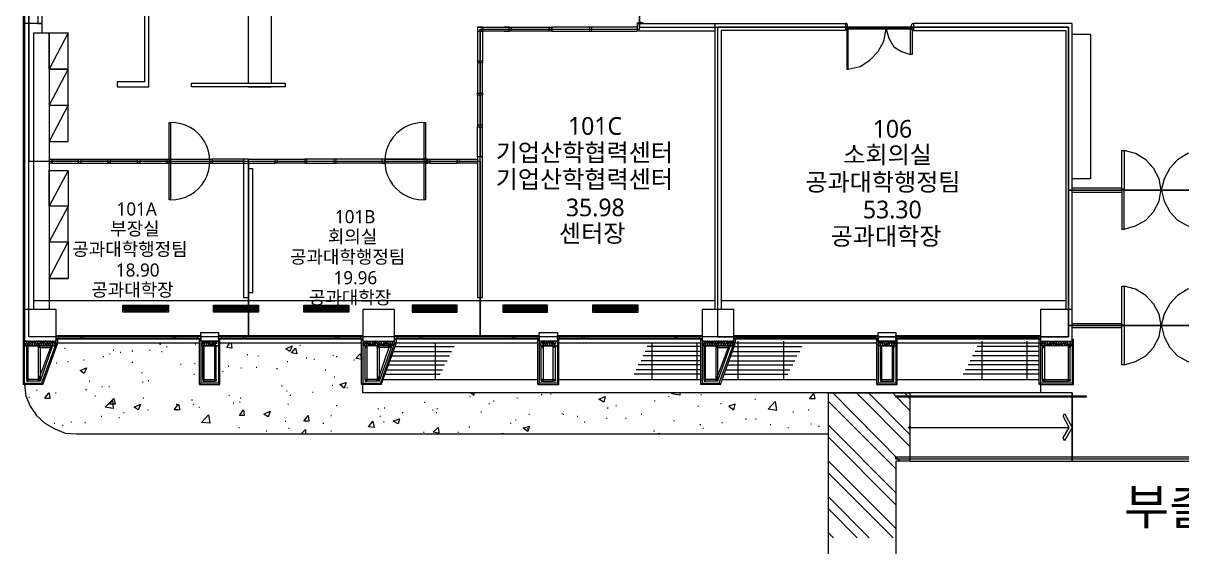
# Model space of a CAD drawing. Header units: millimetres. Extents: x -4011 to 126995, y -1911 to 106700.
# Drawn here: x 48824 to 74475, y 15824 to 27412 of the extents above; entities that cross this region are included whole.
import ezdxf

# ---------------------------------------------------------------- set-up
doc = ezdxf.new("R2010")
doc.units = ezdxf.units.MM
doc.layers.add('PDF_문자', color=7, linetype='Continuous')
doc.layers.add('PDF_형상', color=7, linetype='Continuous')
doc.styles.add('PDF 맑은 고딕', font='malgun.ttf')

msp = doc.modelspace()

# ---------------------------------------------------------------- linework, layer by layer
at = {"layer": 'PDF_형상', "lineweight": 5}
for points in [[(71705, 42218), (71705, 30979), (67057, 30979), (67057, 29720), (64446, 29720), (64446, 29674), (62472, 29674), (62472, 27326), (71969, 27326), (71969, 23720), (78933, 23720), (78933, 27326), (94539, 27326), (94539, 29720), (86456, 29720), (84202, 29720), (84202, 30979), (82959, 30979), (82959, 30886), (76694, 30886), (76694, 38969), (79321, 38969), (79321, 42668)], [(78933, 20720), (71969, 20720), (71969, 20472), (48948, 20472), (48948, 38969), (64446, 38969), (64446, 31181), (62845, 31181), (62845, 29674), (64446, 29674), (64446, 29720), (67057, 29720), (67057, 30979), (67057, 32518), (64446, 32518), (64446, 38969), (68207, 38969), (68207, 34539), (71705, 34539), (71705, 42218)], [(66311, 39389), (48824, 39389), (48824, 19415), (48855, 19446), (48855, 39358), (48824, 39389)], [(53813, 26083), (53813, 34430), (54622, 34430), (54622, 34352), (53813, 34352)], [(48855, 29627), (48855, 21078)], [(54311, 27684), (54311, 26083)], [(49244, 27202), (49244, 27404), (48855, 27404)], [(49057, 21078), (49057, 27202), (49399, 27202), (49399, 21078)], [(49399, 26394), (49399, 27202), (49819, 27202), (49399, 26394), (49819, 26394), (49399, 25601), (49399, 24793)], [(49819, 26394), (49819, 27202)], [(60528, 27233), (60466, 27233), (60466, 27326), (60466, 27233), (59580, 27233), (59580, 27326), (59580, 27233), (58881, 27233), (58881, 26580), (58881, 26534)], [(58881, 27326), (60466, 27326)], [(58943, 27233), (58943, 26580)], [(58990, 27326), (58990, 27233), (58990, 26580)], [(58990, 27280), (59580, 27280), (60466, 27280)], [(59471, 27233), (59580, 27233), (59580, 27326), (59580, 27233), (59580, 27326), (59471, 27326)], [(60466, 27233), (60466, 27326), (60466, 27233), (60466, 27326), (60528, 27326), (60528, 27233), (60528, 27326), (60528, 27233), (61368, 27233), (61415, 27233), (62409, 27233)], [(62409, 27326), (61415, 27326), (61368, 27326), (60528, 27326)], [(60528, 27280), (61368, 27280)], [(61368, 27233), (61368, 27326)], [(61415, 27233), (61415, 27326)], [(62425, 27420), (62425, 27404), (62440, 27404), (62425, 27404), (62425, 27420), (62472, 27435), (62503, 27435), (62503, 27420), (62549, 27420), (62549, 27404), (62518, 27404), (62534, 27404)], [(64135, 27233), (62425, 27233), (62425, 27404), (64135, 27404), (64135, 21078)], [(64119, 27404), (67026, 27404), (67026, 27249), (64275, 27249), (64275, 21078)], [(67026, 27295), (67026, 27280), (67057, 27280), (67057, 27311), (67073, 27311), (67073, 27358), (67057, 27404), (67026, 27404), (67026, 27389)], [(67057, 27311), (68487, 27311)], [(67088, 26394), (67352, 26456), (67570, 26596), (67756, 26782), (67881, 27016), (67927, 27280), (67990, 27078), (68098, 26891), (68269, 26782), (68472, 26720)], [(68472, 27280), (67088, 27280)], [(68534, 27295), (68534, 27280), (68503, 27280), (68503, 27311), (68487, 27311), (68487, 27358), (68503, 27404), (68534, 27404), (68534, 27389)], [(72047, 21078), (72047, 27404), (68534, 27404), (68534, 27249), (71907, 27249), (71907, 21078)], [(72047, 27171), (72451, 27171), (72451, 23969), (72047, 23969)], [(58881, 26580), (58990, 26580), (58990, 26534), (58881, 26534), (58881, 25865), (58990, 25865), (58990, 26534)], [(58943, 26534), (58943, 25865)], [(53813, 26005), (54311, 26005)], [(58990, 25865), (58990, 25819), (58881, 25819), (58881, 25166), (58990, 25166), (58990, 25819)], [(58881, 25819), (58881, 25865)], [(58943, 25819), (58943, 25166)], [(49399, 25601), (49819, 25601)], [(50052, 24311), (50098, 24311), (52057, 24311), (52057, 24404), (52057, 25212), (52088, 25212), (52088, 23503), (52057, 23503), (52057, 24311), (52010, 24311), (52010, 24404), (52057, 24404), (52057, 24311), (52959, 24311), (52959, 24404), (53005, 24404)], [(57731, 24311), (57731, 23503), (57699, 23503), (57699, 25212), (57731, 25212), (57731, 24404), (57777, 24404), (57824, 24404), (57824, 24311), (58430, 24311)], [(58990, 24451), (58881, 24451), (58881, 25119), (58990, 25119), (58990, 25166)], [(58881, 25166), (58881, 25119)], [(58881, 24451), (58881, 24404), (58881, 21342), (58990, 21342), (58990, 24404), (58990, 24451), (58990, 25119)], [(58943, 25119), (58943, 24451)], [(49461, 24404), (49461, 24311), (49399, 24311)], [(49399, 24404), (49461, 24404), (50052, 24404)], [(49461, 24311), (50052, 24311), (50052, 24404), (50098, 24404), (52057, 24404), (52959, 24404), (52959, 24311), (53005, 24311), (53705, 24311), (53813, 24311), (54404, 24311), (54404, 24404)], [(50098, 24404), (50098, 24311)], [(53705, 24404), (53005, 24404), (53005, 24311)], [(53813, 24404), (53705, 24404), (53705, 24311), (53705, 21342), (53813, 21342), (53813, 24311), (53813, 24404), (54404, 24404), (54451, 24404), (55057, 24404), (55057, 24311), (54451, 24311), (54451, 24404)], [(55057, 24311), (55104, 24311), (55104, 24404), (55057, 24404)], [(55104, 24311), (55710, 24311), (55710, 24404)], [(55710, 24311), (55756, 24311), (55756, 24404), (55710, 24404), (55104, 24404)], [(57824, 24311), (57777, 24311), (57777, 24404), (55756, 24404)], [(57777, 24404), (57777, 24311), (55756, 24311)], [(57731, 24404), (57731, 24311), (56829, 24311), (56829, 24404), (57731, 24404), (57731, 24311), (57777, 24311)], [(57824, 24404), (58430, 24404)], [(58477, 24404), (58477, 24311), (58430, 24311), (58430, 24404), (58477, 24404), (58881, 24404)], [(74860, 24591), (74611, 24528), (74378, 24389), (74207, 24202), (74083, 23969), (74021, 23720), (73974, 23969), (73850, 24202), (73679, 24389), (73446, 24528), (73197, 24591)], [(49819, 24155), (49399, 23363), (49399, 22570), (49819, 22570), (49819, 21762), (49399, 21762), (49819, 21762)], [(49399, 22570), (49819, 22570), (49819, 23363), (49399, 23363), (49399, 24155), (49819, 24155), (49819, 23363), (49399, 23363)], [(50052, 24358), (49461, 24358)], [(50705, 24358), (50098, 24358)], [(51358, 24358), (50751, 24358)], [(52010, 24358), (51404, 24358)], [(53705, 24358), (53005, 24358)], [(53813, 24358), (54404, 24358)], [(53813, 21451), (53907, 21451), (53907, 24187), (53813, 24187)], [(54451, 24311), (54404, 24311)], [(54451, 24358), (55057, 24358)], [(55104, 24358), (55710, 24358)], [(55756, 24358), (56767, 24358)], [(57824, 24358), (58430, 24358)], [(58477, 24358), (58881, 24358)], [(58881, 24311), (58477, 24311)], [(72047, 23767), (73150, 23767)], [(72047, 23674), (73150, 23674)], [(73197, 22850), (73446, 22927), (73679, 23052), (73850, 23238), (73974, 23472), (74021, 23736), (74083, 23472), (74207, 23238), (74378, 23052), (74611, 22927), (74860, 22850)], [(49819, 23363), (49399, 22570), (49399, 21762), (49819, 22570)], [(74860, 21591), (74611, 21528), (74378, 21389), (74207, 21202), (74083, 20969), (74021, 20720), (73974, 20969), (73850, 21202), (73679, 21389), (73446, 21528), (73197, 21591)], [(64119, 21264), (49057, 21264)], [(51062, 21140), (52010, 21140)], [(51062, 21124), (52010, 21124)], [(51062, 21109), (52010, 21109)], [(51062, 21093), (52010, 21093)], [(51062, 21078), (52010, 21078)], [(51062, 21062), (52010, 21062)], [(51062, 21047), (52010, 21047)], [(51109, 21155), (51109, 21047)], [(51171, 21155), (51171, 21047)], [(51233, 21155), (51233, 21047)], [(51295, 21155), (51295, 21047)], [(51358, 21155), (51358, 21047)], [(51420, 21155), (51420, 21047)], [(51482, 21155), (51482, 21047)], [(51544, 21155), (51544, 21047)], [(51622, 21155), (51622, 21047)], [(51684, 21155), (51684, 21047)], [(51746, 21155), (51746, 21047)], [(51808, 21155), (51808, 21047)], [(51870, 21155), (51870, 21047)], [(51933, 21155), (51933, 21047)], [(51995, 21155), (51995, 21047)], [(53052, 21140), (54016, 21140)], [(53052, 21124), (54016, 21124)], [(53052, 21109), (54016, 21109)], [(53052, 21093), (54016, 21093)], [(53052, 21078), (54016, 21078)], [(53052, 21062), (54016, 21062)], [(53052, 21047), (54016, 21047)], [(53098, 21155), (53098, 21047)], [(53176, 21155), (53176, 21047)], [(53238, 21155), (53238, 21047)], [(53301, 21155), (53301, 21047)], [(53363, 21155), (53363, 21047)], [(53425, 21155), (53425, 21047)], [(53487, 21155), (53487, 21047)], [(53549, 21155), (53549, 21047)], [(53611, 21155), (53611, 21047)], [(53674, 21155), (53674, 21047)], [(53736, 21155), (53736, 21047)], [(53798, 21155), (53798, 21047)], [(53876, 21155), (53876, 21047)], [(53938, 21155), (53938, 21047)], [(54000, 21155), (54000, 21047)], [(55057, 21140), (56021, 21140)], [(55057, 21124), (56021, 21124)], [(55057, 21109), (56021, 21109)], [(55057, 21093), (56021, 21093)], [(55057, 21078), (56021, 21078)], [(55057, 21062), (56021, 21062)], [(55057, 21047), (56021, 21047)], [(55104, 21155), (55104, 21047)], [(55166, 21155), (55166, 21047)], [(55228, 21155), (55228, 21047)], [(55290, 21155), (55290, 21047)], [(55368, 21155), (55368, 21047)], [(55430, 21155), (55430, 21047)], [(55492, 21155), (55492, 21047)], [(55554, 21155), (55554, 21047)], [(55617, 21155), (55617, 21047)], [(55679, 21155), (55679, 21047)], [(55741, 21155), (55741, 21047)], [(55803, 21155), (55803, 21047)], [(55865, 21155), (55865, 21047)], [(55927, 21155), (55927, 21047)], [(55990, 21155), (55990, 21047)], [(57451, 21047), (58415, 21047), (58415, 21155), (57451, 21155), (57451, 21047), (58415, 21047)], [(58415, 21140), (57451, 21140)], [(58415, 21124), (57451, 21124)], [(58415, 21109), (57451, 21109)], [(58415, 21093), (57451, 21093)], [(58415, 21078), (57451, 21078)], [(58415, 21062), (57451, 21062)], [(57482, 21155), (57482, 21047)], [(57544, 21155), (57544, 21047)], [(57606, 21155), (57606, 21047)], [(57668, 21155), (57668, 21047)], [(57731, 21155), (57731, 21047)], [(57793, 21155), (57793, 21047)], [(57855, 21155), (57855, 21047)], [(57917, 21155), (57917, 21047)], [(57979, 21155), (57979, 21047)], [(58041, 21155), (58041, 21047)], [(58104, 21155), (58104, 21047)], [(58181, 21155), (58181, 21047)], [(58244, 21155), (58244, 21047)], [(58306, 21155), (58306, 21047)], [(58368, 21155), (58368, 21047)], [(60420, 21047), (60420, 21155), (59456, 21155), (59456, 21047), (60420, 21047), (59456, 21047)], [(60420, 21140), (59456, 21140)], [(60420, 21124), (59456, 21124)], [(60420, 21109), (59456, 21109)], [(60420, 21093), (59456, 21093)], [(60420, 21078), (59456, 21078)], [(60420, 21062), (59456, 21062)], [(59471, 21155), (59471, 21047)], [(59534, 21155), (59534, 21047)], [(59596, 21155), (59596, 21047)], [(59658, 21155), (59658, 21047)], [(59736, 21155), (59736, 21047)], [(59798, 21155), (59798, 21047)], [(59860, 21155), (59860, 21047)], [(59922, 21155), (59922, 21047)], [(59984, 21155), (59984, 21047)], [(60047, 21155), (60047, 21047)], [(60109, 21155), (60109, 21047)], [(60171, 21155), (60171, 21047)], [(60233, 21155), (60233, 21047)], [(60295, 21155), (60295, 21047)], [(60358, 21155), (60358, 21047)], [(61461, 21047), (62409, 21047), (62409, 21155), (61461, 21155), (61461, 21047), (62409, 21047)], [(62409, 21140), (61461, 21140)], [(62409, 21124), (61461, 21124)], [(62409, 21109), (61461, 21109)], [(62409, 21093), (61461, 21093)], [(62409, 21078), (61461, 21078)], [(62409, 21062), (61461, 21062)], [(61477, 21155), (61477, 21047)], [(61539, 21155), (61539, 21047)], [(61601, 21155), (61601, 21047)], [(61663, 21155), (61663, 21047)], [(61725, 21155), (61725, 21047)], [(61788, 21155), (61788, 21047)], [(61850, 21155), (61850, 21047)], [(61927, 21155), (61927, 21047)], [(61990, 21155), (61990, 21047)], [(62052, 21155), (62052, 21047)], [(62114, 21155), (62114, 21047)], [(62176, 21155), (62176, 21047)], [(62238, 21155), (62238, 21047)], [(62301, 21155), (62301, 21047)], [(62363, 21155), (62363, 21047)], [(71907, 21264), (64275, 21264)], [(72047, 20767), (73150, 20767)], [(72047, 20674), (73150, 20674)], [(73197, 19850), (73446, 19927), (73679, 20052), (73850, 20238), (73974, 20472), (74021, 20736), (74083, 20472), (74207, 20238), (74378, 20052), (74611, 19927), (74860, 19850)], [(49539, 20285), (49539, 20301), (49539, 20347), (49539, 20363), (49539, 20378), (49523, 20378), (49508, 20363), (49508, 20347), (49523, 20301), (49523, 20285), (49508, 20269), (49477, 20285), (49477, 20301), (49461, 20285), (49446, 20269), (49430, 20285), (49430, 20301), (49446, 20347), (49446, 20363), (49430, 20378), (49415, 20378), (49415, 20363), (49415, 20347), (49415, 20301), (49415, 20285), (49399, 20269), (49383, 20285), (49383, 20301), (49399, 20347), (49399, 20363), (49383, 20378), (49368, 20378), (49352, 20363), (49352, 20347), (49368, 20301), (49368, 20285), (49352, 20269), (49337, 20285), (49337, 20301), (49352, 20347), (49337, 20363), (49337, 20378), (49321, 20378), (49306, 20363), (49306, 20347), (49321, 20301), (49321, 20285), (49306, 20269), (49290, 20285), (49275, 20301), (49275, 20285), (49244, 20269), (49228, 20285), (49228, 20301), (49244, 20347), (49244, 20363), (49228, 20378), (49212, 20378), (49212, 20363), (49212, 20347), (49212, 20301), (49212, 20285), (49197, 20269), (49181, 20285), (49181, 20301), (49197, 20347), (49197, 20363), (49181, 20378), (49166, 20378), (49150, 20363), (49150, 20347), (49166, 20301), (49166, 20285), (49150, 20269), (49135, 20285), (49135, 20301), (49150, 20347), (49150, 20363), (49135, 20378), (49119, 20378), (49104, 20363), (49104, 20347), (49119, 20301), (49119, 20285), (49104, 20269), (49088, 20285), (49088, 20301), (49088, 20347), (49088, 20363), (49088, 20378), (49073, 20378), (49057, 20363), (49057, 20347), (49073, 20301), (49073, 20285), (49057, 20269), (49041, 20285), (49026, 20301), (49010, 20285), (48995, 20269), (48979, 20285), (48979, 20301), (48995, 20347), (48995, 20363), (48979, 20378), (48964, 20378), (48964, 20363), (48964, 20347), (48964, 20301), (48964, 20285), (48948, 20269), (48933, 20285), (48933, 20301), (48948, 20347), (48948, 20363), (48933, 20378), (48917, 20378), (48902, 20363), (48902, 20347), (48917, 20301), (48917, 20285), (48902, 20269), (48886, 20285), (48886, 20301), (48902, 20347), (48902, 20363), (48886, 20378), (48870, 20378), (48855, 20363), (48855, 20347), (48870, 20301), (48870, 20285), (48855, 20269), (49523, 20269)], [(48902, 19523), (48902, 20238), (48933, 20269)], [(49430, 20269), (49461, 20238), (49197, 19492), (49166, 19523), (49166, 20269), (49197, 20238), (49446, 20238)], [(49446, 20269), (49197, 20269), (49197, 19523)], [(49554, 20503), (52756, 20503)], [(49554, 20425), (52756, 20425)], [(49554, 20332), (49554, 20409), (49585, 20409), (49585, 20332), (49554, 20332), (49585, 20316)], [(52725, 20332), (49585, 20332)], [(49601, 20487), (52694, 20487)], [(49601, 20440), (52694, 20440)], [(51839, 20332), (51855, 20301), (51870, 20332)], [(52632, 20316), (52648, 20316)], [(52756, 20269), (53145, 20269)], [(53114, 20285), (53114, 20269), (53098, 20269), (53083, 20285), (53083, 20301), (53098, 20347), (53098, 20363), (53083, 20378), (53067, 20363), (53067, 20347), (53067, 20301), (53067, 20285), (53067, 20269), (53052, 20269), (53036, 20285), (53036, 20301), (53052, 20347), (53052, 20363), (53036, 20378), (53021, 20363), (53005, 20347), (52990, 20363), (52974, 20378), (52959, 20363), (52959, 20347), (52974, 20301), (52974, 20285), (52959, 20269), (52943, 20269), (52943, 20285), (52943, 20301), (52943, 20347), (52943, 20363), (52927, 20378), (52912, 20363), (52912, 20347), (52927, 20301), (52927, 20285), (52912, 20269), (52896, 20269), (52881, 20285), (52881, 20301), (52896, 20347), (52896, 20363), (52881, 20378), (52865, 20363), (52865, 20347), (52881, 20301), (52881, 20285), (52865, 20269), (52850, 20269), (52834, 20285), (52834, 20301), (52850, 20347), (52850, 20363), (52834, 20378), (52819, 20363), (52819, 20347), (52819, 20301), (52819, 20285), (52819, 20269), (52803, 20269), (52788, 20285), (52788, 20301), (52803, 20347), (52803, 20363), (52788, 20378)], [(52803, 19523), (52803, 20238), (52834, 20269)], [(53098, 19523), (53098, 20238), (53098, 20269), (53067, 20269), (53067, 20238), (53098, 20238), (53067, 20269)], [(53114, 20316), (53114, 20347), (53114, 20363), (53130, 20378)], [(53145, 20503), (56347, 20503)], [(53145, 20425), (56347, 20425)], [(56316, 20332), (53176, 20332)], [(53207, 20487), (56301, 20487)], [(53207, 20440), (56301, 20440)], [(53425, 20332), (53440, 20223), (53332, 20238), (53394, 20332)], [(54948, 20285), (54964, 20285)], [(57031, 20269), (56347, 20269), (56363, 20285), (56363, 20301), (56363, 20347), (56363, 20363), (56363, 20378), (56378, 20378), (56394, 20363), (56394, 20347), (56378, 20301), (56378, 20285), (56394, 20269), (56425, 20285), (56425, 20301), (56440, 20285), (56456, 20269), (56472, 20285), (56472, 20301), (56456, 20347), (56456, 20363), (56472, 20378), (56487, 20378), (56487, 20363), (56487, 20347), (56487, 20301), (56487, 20285), (56503, 20269), (56518, 20285), (56518, 20301), (56503, 20347), (56503, 20363), (56518, 20378), (56534, 20378), (56549, 20363), (56549, 20347), (56534, 20301), (56534, 20285), (56549, 20269), (56565, 20285), (56565, 20301), (56565, 20347), (56565, 20363), (56565, 20378), (56580, 20378), (56596, 20363), (56596, 20347), (56580, 20301), (56580, 20285), (56596, 20269), (56611, 20285), (56627, 20301), (56627, 20285), (56658, 20269), (56658, 19523)], [(56394, 19523), (56394, 20238), (56440, 20269)], [(56922, 20269), (56969, 20238), (56705, 19492), (56658, 19523), (56440, 19523), (56440, 20238)], [(56938, 20238), (56705, 20238), (56658, 20269), (56674, 20285), (56674, 20301), (56658, 20347), (56658, 20363), (56674, 20378), (56689, 20378), (56689, 20363), (56689, 20347), (56689, 20301), (56689, 20285), (56705, 20269), (56720, 20285), (56720, 20301), (56705, 20347), (56705, 20363), (56720, 20378), (56736, 20378), (56751, 20363), (56751, 20347), (56736, 20301), (56736, 20285), (56751, 20269), (56767, 20285), (56767, 20301), (56751, 20347), (56751, 20363), (56767, 20378), (56782, 20378), (56798, 20363), (56798, 20347), (56782, 20301), (56782, 20285), (56798, 20269), (56813, 20285), (56813, 20301), (56813, 20347), (56813, 20363), (56813, 20378), (56829, 20378), (56845, 20363), (56845, 20347), (56829, 20301), (56829, 20285), (56845, 20269), (56860, 20285), (56876, 20301), (56891, 20285), (56907, 20269), (56922, 20285), (56922, 20301), (56907, 20347), (56907, 20363), (56922, 20378), (56938, 20378), (56938, 20363), (56938, 20347), (56938, 20301), (56938, 20285), (56953, 20269), (56969, 20285), (56969, 20301), (56953, 20347), (56953, 20363), (56969, 20378), (56984, 20378), (57000, 20363), (57000, 20347), (56984, 20301), (56984, 20285), (57000, 20269), (57016, 20285), (57016, 20301), (57000, 20347), (57000, 20363), (57016, 20378), (57031, 20378), (57047, 20363), (57047, 20347), (57031, 20301), (57031, 20285)], [(56938, 20269), (56705, 20269), (56705, 20238), (56658, 20238), (56658, 20269), (56705, 20269), (56705, 19523)], [(57047, 20503), (60249, 20503)], [(57047, 20425), (60249, 20425)], [(57078, 20316), (57047, 20332), (57047, 20409), (57078, 20409), (57078, 20332), (57047, 20332)], [(60218, 20332), (57078, 20332)], [(57093, 20487), (60202, 20487)], [(57093, 20440), (60202, 20440)], [(57948, 20332), (57948, 19523)], [(60249, 20269), (60653, 20269)], [(60622, 20285), (60606, 20269), (60591, 20269), (60591, 20285), (60591, 20301), (60606, 20347), (60591, 20363), (60575, 20378), (60560, 20363), (60560, 20347), (60575, 20301), (60575, 20285), (60560, 20269), (60544, 20269), (60544, 20285), (60544, 20301), (60544, 20347), (60544, 20363), (60528, 20378), (60513, 20363), (60513, 20347), (60528, 20301), (60528, 20285), (60513, 20269), (60497, 20269), (60482, 20285), (60482, 20301), (60497, 20347), (60497, 20363), (60482, 20378), (60466, 20363), (60466, 20347), (60482, 20301), (60482, 20285), (60466, 20269), (60451, 20269), (60435, 20285), (60435, 20301), (60451, 20347), (60451, 20363), (60435, 20378), (60420, 20363), (60420, 20347), (60420, 20301), (60420, 20285), (60420, 20269), (60404, 20269), (60389, 20285), (60389, 20301), (60404, 20347), (60404, 20363), (60389, 20378), (60358, 20363), (60358, 20347), (60373, 20301), (60373, 20285), (60358, 20269), (60342, 20269), (60342, 20285), (60342, 20301), (60342, 20347), (60342, 20363), (60326, 20378), (60311, 20363), (60311, 20347), (60326, 20301), (60326, 20285), (60311, 20269), (60295, 20269), (60295, 20285), (60280, 20301), (60295, 20347), (60295, 20363), (60280, 20378)], [(60295, 19523), (60295, 20238), (60342, 20269)], [(60606, 19523), (60606, 20238), (60560, 20269)], [(60622, 20316), (60606, 20347), (60622, 20363), (60637, 20378)], [(60653, 20503), (63855, 20503)], [(60653, 20425), (63855, 20425)], [(63824, 20332), (60684, 20332)], [(60699, 20487), (63808, 20487)], [(60699, 20440), (63808, 20440)], [(62751, 19523), (62751, 20332)], [(63746, 19523), (63746, 20332)], [(64539, 20285), (64539, 20301), (64539, 20347), (64539, 20363), (64539, 20378), (64523, 20378), (64508, 20363), (64508, 20347), (64523, 20301), (64523, 20285), (64508, 20269), (64492, 20285), (64477, 20301), (64461, 20285), (64446, 20269), (64430, 20285), (64430, 20301), (64446, 20347), (64446, 20363), (64430, 20378), (64415, 20378), (64415, 20363), (64415, 20347), (64415, 20301), (64415, 20285), (64399, 20269), (64383, 20285), (64383, 20301), (64399, 20347), (64399, 20363), (64383, 20378), (64368, 20378), (64352, 20363), (64352, 20347), (64368, 20301), (64368, 20285), (64352, 20269), (64337, 20285), (64337, 20301), (64352, 20347), (64337, 20363), (64337, 20378), (64321, 20378), (64306, 20363), (64306, 20347), (64321, 20301), (64321, 20285), (64306, 20269), (64290, 20285), (64275, 20301), (64275, 20285), (64244, 20269), (64228, 20285), (64228, 20301), (64244, 20347), (64244, 20363), (64228, 20378), (64212, 20378), (64212, 20363), (64212, 20347), (64212, 20301), (64212, 20285), (64197, 20269), (64181, 20285), (64181, 20301), (64197, 20347), (64197, 20363), (64181, 20378), (64166, 20378), (64150, 20363), (64150, 20347), (64166, 20301), (64166, 20285), (64150, 20269), (64135, 20285), (64135, 20301), (64150, 20347), (64150, 20363), (64135, 20378), (64119, 20378), (64104, 20363), (64104, 20347), (64119, 20301), (64119, 20285), (64104, 20269), (64088, 20285), (64088, 20301), (64088, 20347), (64088, 20363), (64088, 20378), (64073, 20378), (64057, 20363), (64057, 20347), (64073, 20301), (64073, 20285), (64057, 20269), (64041, 20285), (64026, 20301), (64010, 20285), (63995, 20269), (63979, 20285), (63979, 20301), (63995, 20347), (63995, 20363), (63979, 20378), (63964, 20378), (63964, 20363), (63964, 20347), (63964, 20301), (63964, 20285), (63948, 20269), (63933, 20285), (63933, 20301), (63948, 20347), (63948, 20363), (63933, 20378), (63917, 20378), (63902, 20363), (63902, 20347), (63917, 20301), (63917, 20285), (63902, 20269), (63886, 20285), (63886, 20301), (63902, 20347), (63902, 20363), (63886, 20378), (63870, 20378), (63855, 20363), (63855, 20347), (63870, 20301), (63870, 20285), (63855, 20269), (64523, 20269)], [(63902, 19523), (63902, 20238), (63933, 20269)], [(64430, 20269), (64461, 20238), (64197, 19492), (64166, 19523), (64166, 20269), (64197, 20238), (64446, 20238)], [(64446, 20269), (64197, 20269), (64197, 19523)], [(64554, 20503), (67756, 20503)], [(64554, 20425), (67756, 20425)], [(64585, 20316), (64554, 20332), (64554, 20409), (64585, 20409), (64585, 20332), (64554, 20332)], [(67725, 20332), (64585, 20332)], [(64601, 20487), (67694, 20487)], [(64601, 20440), (67694, 20440)], [(64648, 20378), (64648, 19523)], [(65658, 20378), (65658, 19523)], [(68145, 20378), (68130, 20363), (68130, 20347), (68145, 20301), (68145, 20285), (68130, 20269), (68114, 20269), (68114, 20285), (68114, 20301), (68114, 20347), (68114, 20363), (68098, 20378), (68083, 20363), (68083, 20347), (68098, 20301), (68098, 20285), (68083, 20269), (68067, 20269), (68052, 20285), (68052, 20301), (68067, 20347), (68067, 20363), (68052, 20378), (68036, 20363), (68036, 20347), (68052, 20301), (68052, 20285), (68036, 20269), (68021, 20269), (68005, 20285), (68005, 20301), (68021, 20347), (68021, 20363), (68005, 20378), (67990, 20363), (67990, 20347), (67990, 20301), (67990, 20285), (67990, 20269), (67974, 20269), (67959, 20285), (67959, 20301), (67974, 20347), (67974, 20363), (67959, 20378), (67927, 20363), (67927, 20347), (67912, 20363), (67896, 20378), (67881, 20363), (67881, 20347), (67896, 20301), (67896, 20285), (67881, 20269), (67865, 20269), (67865, 20285), (67850, 20301), (67865, 20347), (67865, 20363), (67850, 20378), (67834, 20363), (67834, 20347), (67850, 20301), (67850, 20285), (67834, 20269), (67819, 20269), (67803, 20285), (67803, 20301), (67819, 20347), (67819, 20363), (67803, 20378), (67788, 20363), (67788, 20347), (67788, 20301), (67788, 20285), (67788, 20269), (67772, 20269), (67756, 20285), (67756, 20301), (67772, 20347), (67772, 20363), (67756, 20378)], [(67756, 20269), (68145, 20269)], [(67803, 19523), (67803, 20238), (67834, 20269)], [(68098, 19523), (68067, 19523), (68067, 19492), (68098, 19492), (68098, 19523), (68098, 20238), (68067, 20269)], [(68145, 20503), (71347, 20503)], [(68145, 20425), (71347, 20425)], [(71347, 20332), (68176, 20332)], [(68207, 20487), (71301, 20487)], [(68207, 20440), (71301, 20440)], [(70057, 19523), (70057, 20378)], [(71052, 19523), (71052, 20378)], [(71316, 20409), (71347, 20409)], [(71394, 19523), (71394, 20238), (71440, 20269)], [(72000, 19523), (72000, 20238), (71969, 20269)], [(49430, 20238), (49166, 19523), (48933, 19523), (48933, 20238)], [(49741, 20223), (49756, 20223)], [(50596, 20036), (50611, 20036)], [(50736, 20098), (50751, 20098)], [(50813, 20176), (50829, 20176)], [(50969, 20130), (50984, 20130)], [(51233, 20161), (51249, 20161)], [(51622, 20176), (51637, 20176)], [(51886, 20145), (51902, 20145)], [(51995, 20254), (52010, 20254)], [(52803, 19492), (52834, 19523), (52834, 20238)], [(52834, 19523), (53067, 19523), (53067, 20238)], [(53782, 20083), (53798, 20083)], [(54016, 20052), (54031, 20052)], [(55679, 20067), (55694, 20067)], [(55756, 20036), (55772, 20036)], [(56922, 20238), (56674, 19523)], [(56984, 20052), (58259, 20052)], [(57016, 20145), (58306, 20145)], [(57047, 20254), (58368, 20254)], [(60295, 19492), (60342, 19523), (60342, 20238)], [(60342, 19523), (60560, 19523), (60560, 20238)], [(63824, 20052), (62549, 20052)], [(63824, 20145), (62596, 20145)], [(63824, 20254), (62642, 20254)], [(64430, 20238), (64166, 19523), (63933, 19523), (63933, 20238)], [(64477, 20052), (65953, 20052)], [(64523, 20145), (66016, 20145)], [(64554, 20254), (66062, 20254)], [(67803, 19492), (67834, 19523), (67834, 20238)], [(67834, 19523), (68067, 19523), (68067, 20238)], [(71316, 20052), (69839, 20052)], [(71316, 20145), (69902, 20145)], [(71316, 20254), (69948, 20254)], [(71394, 19492), (71440, 19523), (71440, 20238)], [(71440, 19523), (71969, 19523), (71969, 20238)], [(49554, 19896), (49570, 19896)], [(49803, 19927), (49819, 19927)], [(50161, 19959), (50176, 19959)], [(51233, 19912), (51249, 19912)], [(52306, 19865), (52321, 19865)], [(52617, 19881), (52632, 19881)], [(53363, 19819), (53378, 19819)], [(53642, 19788), (53658, 19788)], [(53984, 19803), (54000, 19803)], [(54435, 19772), (54451, 19772)], [(54668, 19927), (54684, 19927)], [(55088, 20005), (55104, 20005)], [(55259, 19974), (55275, 19974)], [(56145, 19959), (56161, 19959)], [(56907, 19850), (58150, 19850)], [(56938, 19943), (58212, 19943)], [(63824, 19850), (62440, 19850)], [(63824, 19943), (62503, 19943)], [(64415, 19850), (65860, 19850)], [(64446, 19943), (65907, 19943)], [(71316, 19850), (69746, 19850)], [(71316, 19943), (69793, 19943)], [(48902, 19492), (48933, 19523)], [(51451, 19679), (51466, 19679)], [(51591, 19508), (51606, 19508)], [(52601, 19648), (52617, 19648)], [(53098, 19492), (53067, 19523)], [(53238, 19710), (53254, 19710)], [(55508, 19741), (55523, 19741)], [(55710, 19585), (55725, 19585)], [(56394, 19492), (56440, 19523)], [(56798, 19523), (60218, 19523)], [(56829, 19648), (58057, 19648)], [(56876, 19741), (58104, 19741)], [(60606, 19492), (60560, 19523)], [(60684, 19523), (63824, 19523)], [(63824, 19648), (62347, 19648)], [(63824, 19741), (62394, 19741)], [(63902, 19492), (63933, 19523)], [(64290, 19523), (67725, 19523)], [(64337, 19648), (65751, 19648)], [(64368, 19741), (65798, 19741)], [(68098, 19492), (68067, 19523)], [(68176, 19523), (71316, 19523)], [(71316, 19648), (69637, 19648)], [(71316, 19741), (69684, 19741)], [(72000, 19492), (71969, 19523)], [(48855, 19415), (48886, 19166), (48979, 18933), (49119, 18731), (49306, 18560), (49523, 18435), (49756, 18342), (50005, 18326), (66653, 18326)], [(49166, 19492), (48933, 19492)], [(49119, 19290), (49135, 19290)], [(50207, 19306), (50223, 19306)], [(50285, 19492), (50301, 19492)], [(50565, 19368), (50580, 19368)], [(50720, 19368), (50736, 19368)], [(51466, 19477), (51482, 19477)], [(52834, 19492), (53067, 19492)], [(54544, 19383), (54560, 19383)], [(54653, 19275), (54668, 19275)], [(55228, 19244), (55244, 19244)], [(55663, 19399), (55679, 19399)], [(55990, 19352), (56005, 19352)], [(71347, 19415), (71347, 19228), (56347, 19228), (56347, 19415)], [(56658, 19492), (56440, 19492)], [(60342, 19492), (60560, 19492)], [(64166, 19492), (63933, 19492)], [(67834, 19492), (68067, 19492)], [(71440, 19492), (71969, 19492)], [(72047, 19228), (72047, 17720), (75140, 17720), (75140, 18622), (79244, 18622), (79244, 19415)], [(48948, 19135), (48964, 19135)], [(49306, 19119), (49399, 19228), (49415, 19104), (49306, 19104)], [(49352, 19212), (49368, 19212)], [(49539, 19228), (49554, 19228)], [(50409, 19166), (50425, 19166)], [(51482, 19119), (51497, 19119)], [(52554, 19073), (52570, 19073)], [(53378, 19181), (53394, 19181)], [(53471, 19010), (53487, 19010)], [(53611, 19026), (53627, 19026)], [(53627, 19119), (53642, 19119)], [(54731, 19181), (54746, 19181)], [(57699, 19026), (57715, 19026)], [(58710, 19150), (58725, 19150)], [(58741, 19228), (58803, 19181), (58819, 19228)], [(59130, 18995), (59145, 18995)], [(59238, 19057), (59254, 19057)], [(59751, 19119), (59767, 19119)], [(60295, 19197), (60311, 19197)], [(60497, 19212), (60513, 19212)], [(62798, 19057), (62813, 19057)], [(63109, 19150), (63124, 19150)], [(63358, 19228), (63358, 19181), (63187, 19212), (63202, 19228)], [(63824, 19197), (63839, 19197)], [(64259, 18995), (64275, 18995)], [(65021, 19088), (65036, 19088)], [(68145, 17549), (66653, 19041)], [(68238, 17720), (66746, 19228)], [(68456, 18047), (67275, 19228)], [(68456, 18311), (67539, 19228)], [(68456, 18839), (68067, 19228)], [(68456, 19104), (68332, 19228)], [(51047, 18793), (51062, 18793)], [(51575, 18855), (51591, 18855)], [(52212, 18979), (52228, 18979)], [(52212, 18855), (52228, 18855)], [(52585, 18979), (52601, 18979)], [(52710, 18917), (52725, 18917)], [(54684, 18979), (54699, 18979)], [(55632, 18731), (55648, 18731)], [(55756, 18948), (55772, 18948)], [(56674, 18886), (56689, 18886)], [(56813, 18902), (56829, 18902)], [(57218, 18793), (57233, 18793)], [(57886, 18855), (57902, 18855)], [(57964, 18793), (57979, 18793)], [(57979, 18886), (57995, 18886)], [(58959, 18808), (58974, 18808)], [(60016, 18762), (60031, 18762)], [(60746, 18777), (60762, 18777)], [(60777, 18762), (60793, 18762)], [(61756, 18902), (61772, 18902)], [(61943, 18948), (61959, 18948)], [(62503, 18762), (62518, 18762)], [(63762, 18933), (63777, 18933)], [(65860, 18808), (65876, 18808)], [(66202, 18855), (66218, 18855)], [(49508, 18560), (49523, 18560)], [(49694, 18513), (49710, 18513)], [(49881, 18591), (49896, 18591)], [(50192, 18575), (50207, 18575)], [(50549, 18715), (50565, 18715)], [(50938, 18684), (50953, 18684)], [(54622, 18606), (54637, 18606)], [(55461, 18560), (55477, 18560)], [(56720, 18715), (56736, 18715)], [(56798, 18591), (56813, 18591)], [(58694, 18482), (58710, 18482)], [(59611, 18560), (59627, 18560)], [(59720, 18637), (59736, 18637)], [(61088, 18715), (61104, 18715)], [(61244, 18591), (61259, 18591)], [(61741, 18668), (61756, 18668)], [(62161, 18668), (62176, 18668)], [(63218, 18622), (63233, 18622)], [(63808, 18528), (63824, 18528)], [(64290, 18575), (64306, 18575)], [(64819, 18653), (64834, 18653)], [(65036, 18653), (65052, 18653)], [(65363, 18528), (65378, 18528)], [(66264, 18544), (66280, 18544)], [(66435, 18497), (66451, 18497)], [(68145, 17021), (66653, 18513)], [(53596, 18466), (53611, 18466)], [(54202, 18389), (54218, 18389)], [(54699, 18451), (54715, 18451)], [(54979, 18326), (55073, 18420), (55073, 18326)], [(55632, 18389), (55648, 18389)], [(57684, 18358), (57699, 18358)], [(58446, 18358), (58461, 18358)], [(59223, 18326), (59238, 18326)], [(59409, 18326), (59440, 18342), (59440, 18326)], [(59984, 18435), (60000, 18435)], [(62782, 18389), (62798, 18389)], [(62876, 18326), (62907, 18342), (62907, 18326)], [(63870, 18451), (63886, 18451)], [(65751, 18466), (65767, 18466)], [(68145, 16756), (66653, 18249)], [(68456, 18466), (71984, 18466)], [(68145, 16228), (66653, 17720)], [(68083, 16026), (66653, 17456)], [(67554, 16026), (66653, 16927)], [(67290, 16026), (66653, 16663)], [(66762, 16026), (66653, 16135)]]:
    msp.add_lwpolyline(points, dxfattribs=at)
for points in [[(48948, 38969), (48948, 24358), (58943, 24358), (58943, 27280), (62472, 27280), (62472, 29674), (62845, 29674), (62845, 31181), (64446, 31181), (64446, 38969)], [(50907, 26114), (50907, 26005), (51513, 26005), (51606, 26005), (51606, 36544), (50907, 36544), (50907, 36435), (51513, 36435), (51513, 26114)], [(49150, 27404), (49244, 27404), (49244, 29627), (49150, 29627)], [(58881, 27326), (58881, 27233), (58990, 27233), (58990, 27326)], [(62472, 27280), (62472, 27326), (64197, 27326), (64197, 20472), (58943, 20472), (58943, 27280)], [(59627, 27326), (59627, 27233), (59580, 27233), (59580, 27326)], [(60466, 27326), (60466, 27233)], [(64197, 27326), (64197, 20472), (71969, 20472), (71969, 23720), (71969, 27326)], [(67057, 27280), (67057, 26394), (67088, 26394), (67088, 27280)], [(68503, 27280), (68503, 26720), (68472, 26720), (68472, 27280)], [(49399, 25601), (49819, 25601), (49399, 24793), (49819, 24793), (49819, 25601), (49819, 26394), (49399, 26394)], [(52554, 26083), (54622, 26083), (54622, 26005), (52554, 26005)], [(50751, 24311), (50705, 24311), (50705, 24404), (50751, 24404)], [(51404, 24404), (51404, 24311), (51358, 24311), (51358, 24404)], [(56829, 24311), (56829, 24404), (56767, 24404), (56767, 24311)], [(73150, 23720), (73150, 24591), (73197, 24591), (73197, 23720)], [(48948, 20472), (48948, 24358), (53813, 24358), (53813, 20472)], [(53813, 20472), (53813, 24358), (58943, 24358), (58943, 20472)], [(71969, 23720), (71969, 20720), (78933, 20720), (78933, 23720)], [(73150, 23736), (73150, 22850), (73197, 22850), (73197, 23736)], [(73150, 20720), (73150, 21591), (73197, 21591), (73197, 20720)], [(49554, 21078), (48855, 21078), (48855, 20378), (49554, 20378)], [(51031, 21171), (52041, 21171), (52041, 21016), (51031, 21016)], [(51062, 21155), (52010, 21155), (52010, 21047), (51062, 21047)], [(53036, 21171), (54031, 21171), (54031, 21016), (53036, 21016)], [(53052, 21155), (54016, 21155), (54016, 21047), (53052, 21047)], [(55041, 21171), (56036, 21171), (56036, 21016), (55041, 21016)], [(55057, 21155), (56021, 21155), (56021, 21047), (55057, 21047)], [(57047, 21078), (56347, 21078), (56347, 20378), (57047, 20378)], [(58430, 21171), (57435, 21171), (57435, 21016), (58430, 21016)], [(60435, 21171), (59440, 21171), (59440, 21016), (60435, 21016)], [(62440, 21171), (61430, 21171), (61430, 21016), (62440, 21016)], [(64554, 21078), (63855, 21078), (63855, 20378), (64554, 20378)], [(72047, 21078), (71347, 21078), (71347, 20378), (72047, 20378)], [(52756, 20565), (53145, 20565), (53145, 20378), (52756, 20378)], [(60249, 20565), (60653, 20565), (60653, 20378), (60249, 20378)], [(67756, 20565), (68145, 20565), (68145, 20378), (67756, 20378)], [(73150, 19850), (73150, 20736), (73197, 20736), (73197, 19850)], [(48902, 20269), (48902, 20238), (48933, 20238), (48933, 20269)], [(49026, 20301), (49041, 20347), (49041, 20363), (49026, 20378), (49010, 20363), (49010, 20347)], [(49197, 20269), (49197, 20238), (49166, 20238), (49166, 20269)], [(49585, 20316), (49554, 20332), (49228, 19446), (49259, 19415)], [(49275, 20301), (49290, 20347), (49290, 20363), (49290, 20378), (49275, 20378), (49259, 20363), (49259, 20347)], [(49461, 20269), (49461, 20238), (49430, 20238), (49430, 20269)], [(49477, 20301), (49492, 20347), (49492, 20363), (49477, 20378), (49461, 20378), (49461, 20363), (49461, 20347)], [(49554, 20503), (49601, 20503), (49601, 20425), (49554, 20425)], [(50098, 20503), (50145, 20503), (50145, 20425), (50098, 20425)], [(52150, 20503), (52197, 20503), (52197, 20425), (52150, 20425)], [(52694, 20503), (52756, 20503), (52756, 20425), (52694, 20425)], [(52756, 19446), (52725, 19415), (52725, 20409), (52756, 20409)], [(52803, 20269), (52803, 20238), (52834, 20238), (52834, 20269)], [(53005, 20347), (52990, 20301), (52990, 20285), (53005, 20269), (53021, 20269), (53021, 20285), (53021, 20301)], [(53145, 20503), (53207, 20503), (53207, 20425), (53145, 20425)], [(53145, 19446), (53176, 19415), (53176, 20409), (53145, 20409)], [(53705, 20503), (53751, 20503), (53751, 20425), (53705, 20425)], [(54777, 20269), (54731, 20145), (54637, 20207)], [(55756, 20503), (55803, 20503), (55803, 20425), (55756, 20425)], [(56301, 20503), (56347, 20503), (56347, 20425), (56301, 20425)], [(56347, 20409), (56347, 19446), (56316, 19415), (56316, 20409)], [(56394, 20269), (56394, 20238), (56440, 20238), (56440, 20269)], [(56425, 20301), (56440, 20347), (56440, 20363), (56440, 20378), (56425, 20378), (56409, 20363), (56409, 20347)], [(56627, 20301), (56642, 20347), (56642, 20363), (56627, 20378), (56611, 20378), (56611, 20363), (56611, 20347)], [(57078, 20316), (57047, 20332), (56736, 19446), (56751, 19415)], [(56876, 20301), (56891, 20347), (56891, 20363), (56891, 20378), (56876, 20378), (56860, 20363), (56860, 20347)], [(56969, 20269), (56969, 20238), (56922, 20238), (56922, 20269)], [(57047, 20503), (57093, 20503), (57093, 20425), (57047, 20425)], [(57606, 20503), (57653, 20503), (57653, 20425), (57606, 20425)], [(59658, 20503), (59705, 20503), (59705, 20425), (59658, 20425)], [(60202, 20503), (60249, 20503), (60249, 20425), (60202, 20425)], [(60249, 19446), (60218, 19415), (60684, 19415), (60653, 19446), (60249, 19446), (60218, 19415), (60218, 20409), (60249, 20409)], [(60295, 20269), (60295, 20238), (60342, 20238), (60342, 20269)], [(60606, 20269), (60606, 20238), (60560, 20238), (60560, 20269)], [(60653, 20503), (60699, 20503), (60699, 20425), (60653, 20425)], [(60653, 19446), (60684, 19415), (60684, 20409), (60653, 20409)], [(61197, 20503), (61244, 20503), (61244, 20425), (61197, 20425)], [(63249, 20503), (63295, 20503), (63295, 20425), (63249, 20425)], [(63808, 20503), (63855, 20503), (63855, 20425), (63808, 20425)], [(63855, 20409), (63855, 19446), (63824, 19415), (63824, 20409)], [(63902, 20269), (63902, 20238), (63933, 20238), (63933, 20269)], [(64026, 20301), (64041, 20347), (64041, 20363), (64026, 20378), (64010, 20363), (64010, 20347)], [(64197, 20269), (64197, 20238), (64166, 20238), (64166, 20269)], [(64585, 20316), (64554, 20332), (64228, 19446), (64259, 19415)], [(64275, 20301), (64290, 20347), (64290, 20363), (64290, 20378), (64275, 20378), (64259, 20363), (64259, 20347)], [(64461, 20269), (64461, 20238), (64430, 20238), (64430, 20269)], [(64477, 20301), (64492, 20347), (64492, 20363), (64477, 20378), (64461, 20378), (64461, 20363), (64461, 20347)], [(64554, 20503), (64601, 20503), (64601, 20425), (64554, 20425)], [(65098, 20503), (65145, 20503), (65145, 20425), (65098, 20425)], [(67150, 20503), (67197, 20503), (67197, 20425), (67150, 20425)], [(67694, 20503), (67756, 20503), (67756, 20425), (67694, 20425)], [(67756, 19446), (67725, 19415), (67725, 20409), (67756, 20409), (67756, 19446), (67725, 19415), (68176, 19415), (68145, 19446)], [(67803, 20269), (67803, 20238), (67834, 20238), (67834, 20269)], [(67927, 20347), (67912, 20301), (67912, 20285), (67912, 20269), (67927, 20269), (67943, 20285), (67943, 20301)], [(68098, 20269), (68098, 20238), (68067, 20238), (68067, 20269)], [(68145, 20503), (68207, 20503), (68207, 20425), (68145, 20425)], [(68145, 19446), (68176, 19415), (68176, 20409), (68145, 20409)], [(68705, 20503), (68751, 20503), (68751, 20425), (68705, 20425)], [(70756, 20503), (70803, 20503), (70803, 20425), (70756, 20425)], [(71301, 20503), (71347, 20503), (71347, 20425), (71301, 20425)], [(71347, 19446), (71332, 19415), (72078, 19415), (72047, 19446), (71347, 19446), (71316, 19415), (71316, 20409), (71347, 20409)], [(71347, 20269), (71363, 20285), (71363, 20301), (71363, 20347), (71363, 20363), (71363, 20378), (71378, 20378), (71394, 20363), (71394, 20347), (71378, 20301), (71378, 20285), (71394, 20269), (71425, 20285), (71425, 20301), (71409, 20347), (71409, 20363), (71425, 20378), (71440, 20378), (71440, 20363), (71440, 20347), (71425, 20301), (71440, 20285), (71456, 20269), (71472, 20285), (71472, 20301), (71456, 20347), (71456, 20363), (71472, 20378), (71487, 20378), (71487, 20363), (71503, 20347), (71503, 20363), (71518, 20378), (71534, 20378), (71549, 20363), (71549, 20347), (71534, 20301), (71534, 20285), (71549, 20269), (71565, 20285), (71565, 20301), (71565, 20347), (71565, 20363), (71565, 20378), (71580, 20378), (71596, 20363), (71596, 20347), (71580, 20301), (71580, 20285), (71596, 20269), (71611, 20285), (71627, 20301), (71611, 20347), (71611, 20363), (71611, 20378), (71627, 20378), (71642, 20363), (71642, 20347), (71627, 20301), (71627, 20285), (71658, 20269), (71674, 20285), (71674, 20301), (71658, 20347), (71658, 20363), (71674, 20378), (71689, 20378), (71689, 20363), (71689, 20347), (71689, 20301), (71689, 20285), (71705, 20269), (71720, 20285), (71720, 20301), (71705, 20347), (71705, 20363), (71720, 20378), (71736, 20378), (71751, 20363), (71751, 20347), (71751, 20363), (71767, 20378), (71782, 20378), (71798, 20363), (71798, 20347), (71782, 20301), (71782, 20285), (71798, 20269), (71813, 20285), (71813, 20301), (71813, 20347), (71813, 20363), (71813, 20378), (71829, 20378), (71845, 20363), (71845, 20347), (71829, 20301), (71829, 20285), (71845, 20269), (71860, 20285), (71876, 20301), (71860, 20347), (71860, 20363), (71876, 20378), (71891, 20378), (71891, 20363), (71891, 20347), (71876, 20301), (71891, 20285), (71907, 20269), (71922, 20285), (71922, 20301), (71907, 20347), (71907, 20363), (71922, 20378), (71938, 20378), (71938, 20363), (71938, 20347), (71938, 20301), (71938, 20285), (71953, 20269), (71969, 20285), (71969, 20301), (71953, 20347), (71953, 20363), (71969, 20378), (71984, 20378), (72000, 20363), (72000, 20347), (72016, 20363), (72016, 20378), (72031, 20378), (72047, 20363), (72047, 20347), (72031, 20301), (72031, 20285), (72047, 20269)], [(71394, 20269), (71394, 20238), (71440, 20238), (71440, 20269)], [(71503, 20347), (71487, 20301), (71487, 20285), (71503, 20269), (71518, 20285), (71518, 20301)], [(71751, 20347), (71736, 20301), (71736, 20285), (71751, 20269), (71767, 20285), (71767, 20301)], [(72000, 20269), (72000, 20238), (71969, 20238), (71969, 20269)], [(72000, 20347), (71984, 20301), (71984, 20285), (72000, 20269), (72016, 20285), (72016, 20301)], [(72047, 19446), (72078, 19415), (72078, 20409), (72047, 20409)], [(54855, 20223), (54886, 20098), (54762, 20114)], [(56285, 20098), (56316, 19974), (56192, 19990)], [(50223, 19788), (50176, 19663), (50083, 19725)], [(48902, 19523), (48902, 19492), (48933, 19492), (48933, 19523)], [(49197, 19523), (49197, 19492), (49166, 19492), (49166, 19523)], [(52803, 19523), (52803, 19492), (52834, 19492), (52834, 19523)], [(53098, 19523), (53098, 19492), (53067, 19492), (53067, 19523)], [(56394, 19523), (56394, 19492), (56440, 19492), (56440, 19523)], [(56705, 19523), (56705, 19492), (56658, 19492), (56658, 19523)], [(60295, 19523), (60295, 19492), (60342, 19492), (60342, 19523)], [(60606, 19523), (60606, 19492), (60560, 19492), (60560, 19523)], [(63902, 19523), (63902, 19492), (63933, 19492), (63933, 19523)], [(64197, 19523), (64197, 19492), (64166, 19492), (64166, 19523)], [(67803, 19523), (67803, 19492), (67834, 19492), (67834, 19523)], [(71394, 19523), (71394, 19492), (71440, 19492), (71440, 19523)], [(72000, 19523), (72000, 19492), (71969, 19492), (71969, 19523)], [(49228, 19446), (49244, 19415), (48824, 19415), (48855, 19446)], [(52756, 19446), (52725, 19415), (53176, 19415), (53145, 19446)], [(55974, 19461), (55927, 19337), (55834, 19415)], [(56720, 19446), (56751, 19415), (56332, 19415), (56347, 19446)], [(64228, 19446), (64244, 19415), (63824, 19415), (63855, 19446)], [(50813, 18886), (50642, 18917), (50798, 19073)], [(50829, 19104), (50860, 18979), (50736, 18979)], [(68145, 12326), (60047, 12326), (60047, 13523), (66653, 13523), (66653, 19228), (68456, 19228), (68456, 17720), (68145, 17720)], [(61710, 19150), (61679, 19026), (61570, 19088)], [(65316, 18870), (65471, 19041), (65503, 18839)], [(66326, 19228), (66233, 19104), (66358, 19104)], [(72358, 19135), (68145, 19135), (68145, 19166), (72358, 19166)], [(68456, 17720), (72047, 17720), (72047, 19228), (68456, 19228)], [(51420, 18979), (51373, 18855), (51280, 18917)], [(52259, 18979), (52290, 18855), (52166, 18855)], [(52959, 18560), (52772, 18575), (52927, 18746)], [(53705, 18855), (53720, 18731), (53611, 18731)], [(54295, 18824), (54249, 18699), (54155, 18762)], [(55135, 18731), (55150, 18606), (55041, 18606)], [(64585, 18979), (64446, 18933), (64554, 18855)], [(72047, 18466), (71876, 18171), (71845, 18233), (71984, 18466), (71845, 18715), (71876, 18777)], [(56565, 18606), (56596, 18466), (56472, 18482)], [(57155, 18653), (57124, 18544), (57016, 18606)], [(60031, 18497), (60000, 18373), (59891, 18451)], [(68425, 18466), (68440, 18451), (68456, 18451), (68472, 18451), (68472, 18466), (68472, 18482), (68456, 18497), (68440, 18482)], [(58010, 18466), (58026, 18342), (57902, 18358)], [(75047, 17767), (68145, 17767), (68145, 17813), (75047, 17813)]]:
    msp.add_lwpolyline(points, close=True, dxfattribs=at)
for centre, start, end in [((52103, 24358), -91.0326, 91.0326), ((57684, 24358), 88.9632, -90.0049)]:
    msp.add_arc(centre, 855, start, end, dxfattribs=at)

# ---------------------------------------------------------------- texts
at = {"layer": 'PDF_문자', "attachment_point": 4, "style": 'PDF 맑은 고딕'}
for s, insert, char_height in [('101C', (60886, 25134), 391), ('106', (67632, 25072), 391), ('기업산학협력센터', (59285, 24528), 391), ('소회의실', (66979, 24482), 391), ('기업산학협력센터', (59285, 23938), 391), ('공과대학행정팀', (66140, 23875), 391), ('101A', (50891, 23299), 290.5), ('35.98', (60839, 23331), 391), ('53.30', (67415, 23285), 391), ('101B', (55725, 23128), 290.5), ('부장실', (50751, 22848), 290.5), ('회의실', (55570, 22677), 290.5), ('센터장', (60684, 22741), 391), ('공과대학장', (66700, 22678), 391), ('공과대학행정팀', (49912, 22397), 290.5), ('공과대학행정팀', (54731, 22226), 290.5), ('18.90', (50876, 21947), 290.5), ('19.96', (55694, 21776), 290.5), ('공과대학장', (50332, 21496), 290.5), ('공과대학장', (55150, 21325), 290.5), ('부출입구', (73197, 16668), 793.2)]:
    msp.add_mtext(s, dxfattribs=dict(at, insert=insert, char_height=char_height))

doc.saveas('drawing.dxf')
